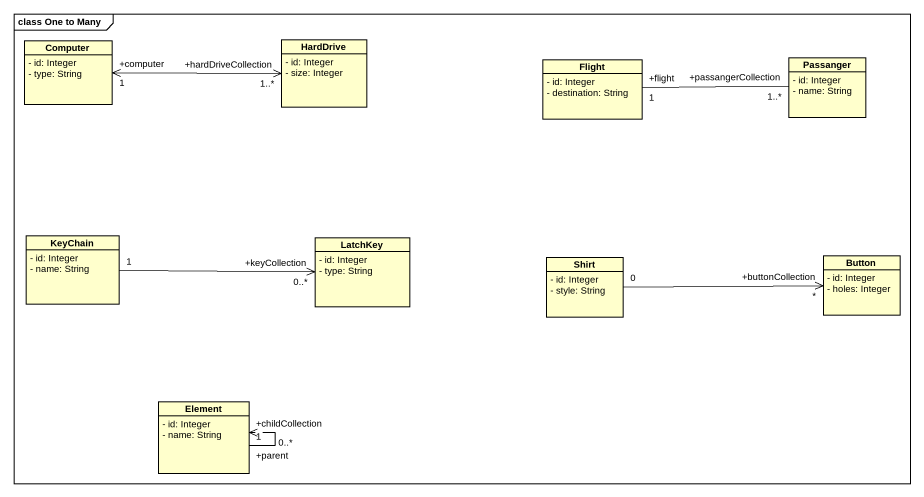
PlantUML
@startuml
mainframe class One to Many
hide circle
hide empty members
skinparam classAttributeIconSize 0
class Computer {
  - id: Integer
  - type: String
}
class HardDrive {
  - id: Integer
  - size: Integer
}
class Flight {
  - id: Integer
  - destination: String
}
class Passanger {
  - id: Integer
  - name: String
}
class KeyChain {
  - id: Integer
  - name: String
}
class LatchKey {
  - id: Integer
  - type: String
}
class Shirt {
  - id: Integer
  - style: String
}
class Button {
  - id: Integer
  - holes: Integer
}
class Element {
  - id: Integer
  - name: String
}
Computer "+computer\n1" <-right-> "+hardDriveCollection\n1..*" HardDrive
Flight "+flight\n1" -right- "+passangerCollection\n1..*" Passanger
KeyChain "1" -right-> "+keyCollection\n0..*" LatchKey
Shirt "0" -right-> "+buttonCollection\n*" Button
Element "+parent\n1" --> "+childCollection\n0..*" Element
@enduml
